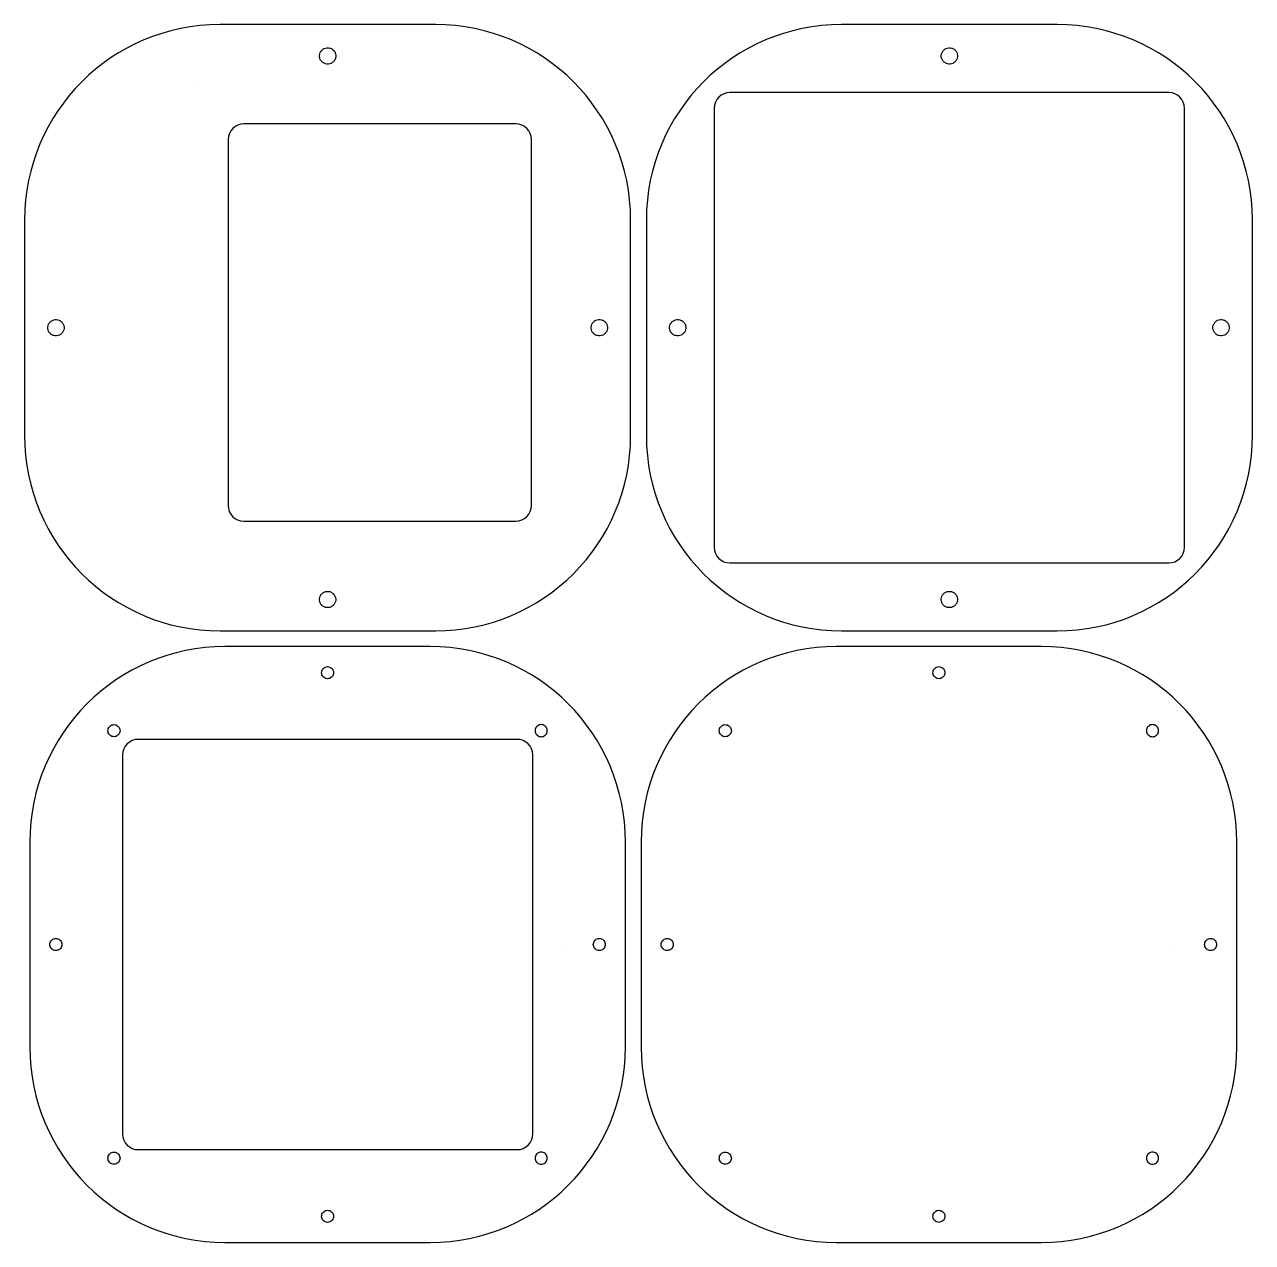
# Model space of a CAD drawing. Header units: millimetres. Extents: x 0 to 239, y -354 to 0.
# Drawn here: x 0 to 235, y -354 to -121 of the extents above; entities that cross this region are included whole.
import ezdxf

# ---------------------------------------------------------------- set-up
doc = ezdxf.new("R2010")
doc.units = ezdxf.units.MM
doc.header["$MEASUREMENT"] = 0
doc.layers.add('Capa 1', color=7, linetype='Continuous')

# ---------------------------------------------------------------- blocks, each defined once
blk = doc.blocks.new('block 108')
at = {"layer": 'Capa 1', "color": 175, "lineweight": 25, "true_color": 0x2a4a9a}
blk.add_open_spline([(59.11, -128.1), (59.23, -127.96), (59.34, -127.82), (59.42, -127.66), (59.5, -127.5), (59.55, -127.32), (59.56, -127.14), (59.58, -126.96), (59.56, -126.77), (59.52, -126.6), (59.47, -126.42), (59.39, -126.25), (59.29, -126.1), (59.18, -125.96), (59.05, -125.83), (58.91, -125.72), (58.76, -125.62), (58.59, -125.54), (58.41, -125.49), (58.24, -125.45), (58.05, -125.43), (57.87, -125.45), (57.69, -125.46), (57.51, -125.51), (57.35, -125.59), (57.19, -125.66), (57.03, -125.77), (56.91, -125.9), (56.78, -126.03), (56.67, -126.18), (56.59, -126.34), (56.52, -126.51), (56.47, -126.68), (56.45, -126.86), (56.44, -127.04), (56.45, -127.23), (56.5, -127.4), (56.55, -127.58), (56.63, -127.75), (56.73, -127.9), (56.84, -128.04), (56.96, -128.17), (57.11, -128.28), (57.26, -128.38), (57.43, -128.46), (57.61, -128.51), (57.78, -128.55), (57.96, -128.57), (58.15, -128.55), (58.33, -128.54), (58.51, -128.49), (58.67, -128.42), (58.83, -128.33), (58.97, -128.22), (59.11, -128.1)], degree=3, knots=[0, 0, 0, 0, 1, 1, 1, 2, 2, 2, 3, 3, 3, 4, 4, 4, 5, 5, 5, 6, 6, 6, 7, 7, 7, 8, 8, 8, 9, 9, 9, 10, 10, 10, 11, 11, 11, 12, 12, 12, 13, 13, 13, 14, 14, 14, 15, 15, 15, 16, 16, 16, 17, 17, 17, 18, 18, 18, 18], dxfattribs=at)
blk = doc.blocks.new('block 109')
at = {"layer": 'Capa 1', "color": 175, "lineweight": 25, "true_color": 0x2a4a9a}
blk.add_open_spline([(7.1, -180.1), (7.22, -179.96), (7.34, -179.82), (7.42, -179.66), (7.49, -179.5), (7.54, -179.32), (7.55, -179.14), (7.57, -178.96), (7.55, -178.77), (7.51, -178.6), (7.46, -178.42), (7.38, -178.25), (7.28, -178.1), (7.17, -177.96), (7.04, -177.83), (6.9, -177.72), (6.75, -177.62), (6.58, -177.54), (6.4, -177.49), (6.23, -177.45), (6.04, -177.43), (5.86, -177.45), (5.68, -177.46), (5.51, -177.51), (5.34, -177.59), (5.18, -177.66), (5.03, -177.77), (4.9, -177.9), (4.77, -178.03), (4.66, -178.18), (4.59, -178.34), (4.51, -178.51), (4.46, -178.68), (4.45, -178.86), (4.43, -179.04), (4.45, -179.23), (4.49, -179.4), (4.54, -179.58), (4.62, -179.75), (4.72, -179.9), (4.83, -180.04), (4.96, -180.17), (5.1, -180.28), (5.25, -180.38), (5.42, -180.46), (5.6, -180.51), (5.77, -180.55), (5.96, -180.57), (6.14, -180.55), (6.32, -180.54), (6.5, -180.49), (6.66, -180.42), (6.82, -180.33), (6.96, -180.22), (7.1, -180.1)], degree=3, knots=[0, 0, 0, 0, 1, 1, 1, 2, 2, 2, 3, 3, 3, 4, 4, 4, 5, 5, 5, 6, 6, 6, 7, 7, 7, 8, 8, 8, 9, 9, 9, 10, 10, 10, 11, 11, 11, 12, 12, 12, 13, 13, 13, 14, 14, 14, 15, 15, 15, 16, 16, 16, 17, 17, 17, 18, 18, 18, 18], dxfattribs=at)
blk = doc.blocks.new('block 110')
at = {"layer": 'Capa 1', "color": 175, "lineweight": 25, "true_color": 0x2a4a9a}
blk.add_open_spline([(59.09, -232.1), (59.21, -231.96), (59.33, -231.82), (59.41, -231.66), (59.49, -231.5), (59.53, -231.32), (59.55, -231.14), (59.56, -230.96), (59.55, -230.77), (59.5, -230.6), (59.45, -230.42), (59.37, -230.25), (59.27, -230.1), (59.16, -229.96), (59.04, -229.83), (58.89, -229.72), (58.74, -229.62), (58.57, -229.54), (58.4, -229.49), (58.22, -229.45), (58.03, -229.43), (57.85, -229.45), (57.67, -229.46), (57.5, -229.51), (57.33, -229.59), (57.17, -229.66), (57.02, -229.77), (56.89, -229.9), (56.76, -230.03), (56.65, -230.18), (56.58, -230.34), (56.5, -230.51), (56.45, -230.68), (56.44, -230.86), (56.42, -231.04), (56.44, -231.23), (56.48, -231.4), (56.53, -231.58), (56.61, -231.75), (56.71, -231.9), (56.82, -232.04), (56.95, -232.17), (57.09, -232.28), (57.24, -232.38), (57.41, -232.46), (57.59, -232.51), (57.76, -232.55), (57.95, -232.57), (58.13, -232.55), (58.31, -232.54), (58.49, -232.49), (58.65, -232.42), (58.81, -232.33), (58.95, -232.22), (59.09, -232.1)], degree=3, knots=[0, 0, 0, 0, 1, 1, 1, 2, 2, 2, 3, 3, 3, 4, 4, 4, 5, 5, 5, 6, 6, 6, 7, 7, 7, 8, 8, 8, 9, 9, 9, 10, 10, 10, 11, 11, 11, 12, 12, 12, 13, 13, 13, 14, 14, 14, 15, 15, 15, 16, 16, 16, 17, 17, 17, 18, 18, 18, 18], dxfattribs=at)
blk = doc.blocks.new('block 111')
at = {"layer": 'Capa 1', "color": 175, "lineweight": 25, "true_color": 0x2a4a9a}
blk.add_open_spline([(111.1, -180.1), (111.22, -179.95), (111.34, -179.81), (111.42, -179.65), (111.49, -179.49), (111.54, -179.31), (111.55, -179.13), (111.57, -178.95), (111.55, -178.76), (111.51, -178.59), (111.46, -178.41), (111.38, -178.24), (111.28, -178.1), (111.17, -177.95), (111.04, -177.82), (110.9, -177.72), (110.75, -177.61), (110.58, -177.53), (110.4, -177.49), (110.23, -177.44), (110.04, -177.42), (109.86, -177.44), (109.68, -177.45), (109.51, -177.5), (109.34, -177.58), (109.18, -177.65), (109.03, -177.76), (108.9, -177.89), (108.77, -178.02), (108.66, -178.17), (108.59, -178.34), (108.51, -178.5), (108.46, -178.67), (108.45, -178.85), (108.43, -179.04), (108.45, -179.22), (108.49, -179.4), (108.54, -179.57), (108.62, -179.74), (108.72, -179.89), (108.83, -180.04), (108.96, -180.17), (109.1, -180.27), (109.25, -180.37), (109.42, -180.45), (109.6, -180.5), (109.77, -180.55), (109.96, -180.56), (110.14, -180.55), (110.32, -180.53), (110.5, -180.49), (110.66, -180.41), (110.82, -180.33), (110.96, -180.21), (111.1, -180.1)], degree=3, knots=[0, 0, 0, 0, 1, 1, 1, 2, 2, 2, 3, 3, 3, 4, 4, 4, 5, 5, 5, 6, 6, 6, 7, 7, 7, 8, 8, 8, 9, 9, 9, 10, 10, 10, 11, 11, 11, 12, 12, 12, 13, 13, 13, 14, 14, 14, 15, 15, 15, 16, 16, 16, 17, 17, 17, 18, 18, 18, 18], dxfattribs=at)
blk = doc.blocks.new('block 112')
at = {"layer": 'Capa 1', "color": 175, "lineweight": 25, "true_color": 0x2a4a9a}
blk.add_open_spline([(178.11, -128.1), (178.23, -127.96), (178.34, -127.82), (178.42, -127.66), (178.5, -127.5), (178.55, -127.32), (178.56, -127.14), (178.58, -126.96), (178.56, -126.77), (178.52, -126.6), (178.47, -126.42), (178.39, -126.25), (178.29, -126.1), (178.18, -125.96), (178.05, -125.83), (177.91, -125.72), (177.76, -125.62), (177.59, -125.54), (177.41, -125.49), (177.24, -125.45), (177.05, -125.43), (176.87, -125.45), (176.69, -125.46), (176.51, -125.51), (176.35, -125.59), (176.19, -125.66), (176.03, -125.77), (175.91, -125.9), (175.78, -126.03), (175.67, -126.18), (175.59, -126.34), (175.52, -126.51), (175.47, -126.68), (175.45, -126.86), (175.44, -127.04), (175.45, -127.23), (175.5, -127.4), (175.55, -127.58), (175.63, -127.75), (175.73, -127.9), (175.84, -128.04), (175.96, -128.17), (176.11, -128.28), (176.26, -128.38), (176.43, -128.46), (176.61, -128.51), (176.78, -128.55), (176.96, -128.57), (177.15, -128.55), (177.33, -128.54), (177.51, -128.49), (177.67, -128.42), (177.83, -128.33), (177.97, -128.22), (178.11, -128.1)], degree=3, knots=[0, 0, 0, 0, 1, 1, 1, 2, 2, 2, 3, 3, 3, 4, 4, 4, 5, 5, 5, 6, 6, 6, 7, 7, 7, 8, 8, 8, 9, 9, 9, 10, 10, 10, 11, 11, 11, 12, 12, 12, 13, 13, 13, 14, 14, 14, 15, 15, 15, 16, 16, 16, 17, 17, 17, 18, 18, 18, 18], dxfattribs=at)
blk = doc.blocks.new('block 113')
at = {"layer": 'Capa 1', "color": 175, "lineweight": 25, "true_color": 0x2a4a9a}
blk.add_open_spline([(126.1, -180.1), (126.22, -179.96), (126.34, -179.82), (126.42, -179.66), (126.49, -179.5), (126.54, -179.32), (126.55, -179.14), (126.57, -178.96), (126.55, -178.77), (126.51, -178.6), (126.46, -178.42), (126.38, -178.25), (126.28, -178.1), (126.17, -177.96), (126.04, -177.83), (125.9, -177.72), (125.75, -177.62), (125.58, -177.54), (125.4, -177.49), (125.23, -177.45), (125.04, -177.43), (124.86, -177.45), (124.68, -177.46), (124.51, -177.51), (124.34, -177.59), (124.18, -177.66), (124.03, -177.77), (123.9, -177.9), (123.77, -178.03), (123.66, -178.18), (123.59, -178.34), (123.51, -178.51), (123.46, -178.68), (123.45, -178.86), (123.43, -179.04), (123.45, -179.23), (123.49, -179.4), (123.54, -179.58), (123.62, -179.75), (123.72, -179.9), (123.83, -180.04), (123.96, -180.17), (124.1, -180.28), (124.25, -180.38), (124.42, -180.46), (124.6, -180.51), (124.77, -180.55), (124.96, -180.57), (125.14, -180.55), (125.32, -180.54), (125.5, -180.49), (125.66, -180.42), (125.82, -180.33), (125.96, -180.22), (126.1, -180.1)], degree=3, knots=[0, 0, 0, 0, 1, 1, 1, 2, 2, 2, 3, 3, 3, 4, 4, 4, 5, 5, 5, 6, 6, 6, 7, 7, 7, 8, 8, 8, 9, 9, 9, 10, 10, 10, 11, 11, 11, 12, 12, 12, 13, 13, 13, 14, 14, 14, 15, 15, 15, 16, 16, 16, 17, 17, 17, 18, 18, 18, 18], dxfattribs=at)
blk = doc.blocks.new('block 114')
at = {"layer": 'Capa 1', "color": 175, "lineweight": 25, "true_color": 0x2a4a9a}
blk.add_open_spline([(178.09, -232.1), (178.21, -231.96), (178.33, -231.82), (178.41, -231.66), (178.49, -231.5), (178.53, -231.32), (178.55, -231.14), (178.56, -230.96), (178.55, -230.77), (178.5, -230.6), (178.45, -230.42), (178.37, -230.25), (178.27, -230.1), (178.16, -229.96), (178.04, -229.83), (177.89, -229.72), (177.74, -229.62), (177.57, -229.54), (177.4, -229.49), (177.22, -229.45), (177.03, -229.43), (176.85, -229.45), (176.67, -229.46), (176.5, -229.51), (176.33, -229.59), (176.17, -229.66), (176.02, -229.77), (175.89, -229.9), (175.76, -230.03), (175.65, -230.18), (175.58, -230.34), (175.5, -230.51), (175.45, -230.68), (175.44, -230.86), (175.42, -231.04), (175.44, -231.23), (175.48, -231.4), (175.53, -231.58), (175.61, -231.75), (175.71, -231.9), (175.82, -232.04), (175.95, -232.17), (176.09, -232.28), (176.24, -232.38), (176.41, -232.46), (176.59, -232.51), (176.76, -232.55), (176.95, -232.57), (177.13, -232.55), (177.31, -232.54), (177.49, -232.49), (177.65, -232.42), (177.81, -232.33), (177.95, -232.22), (178.09, -232.1)], degree=3, knots=[0, 0, 0, 0, 1, 1, 1, 2, 2, 2, 3, 3, 3, 4, 4, 4, 5, 5, 5, 6, 6, 6, 7, 7, 7, 8, 8, 8, 9, 9, 9, 10, 10, 10, 11, 11, 11, 12, 12, 12, 13, 13, 13, 14, 14, 14, 15, 15, 15, 16, 16, 16, 17, 17, 17, 18, 18, 18, 18], dxfattribs=at)
blk = doc.blocks.new('block 115')
at = {"layer": 'Capa 1', "color": 175, "lineweight": 25, "true_color": 0x2a4a9a}
blk.add_open_spline([(230.1, -180.1), (230.22, -179.95), (230.34, -179.81), (230.42, -179.65), (230.49, -179.49), (230.54, -179.31), (230.55, -179.13), (230.57, -178.95), (230.55, -178.76), (230.51, -178.59), (230.46, -178.41), (230.38, -178.24), (230.28, -178.1), (230.17, -177.95), (230.04, -177.82), (229.9, -177.72), (229.75, -177.61), (229.58, -177.53), (229.4, -177.49), (229.23, -177.44), (229.04, -177.42), (228.86, -177.44), (228.68, -177.45), (228.51, -177.5), (228.34, -177.58), (228.18, -177.65), (228.03, -177.76), (227.9, -177.89), (227.77, -178.02), (227.66, -178.17), (227.59, -178.34), (227.51, -178.5), (227.46, -178.67), (227.45, -178.85), (227.43, -179.04), (227.45, -179.22), (227.49, -179.4), (227.54, -179.57), (227.62, -179.74), (227.72, -179.89), (227.83, -180.04), (227.96, -180.17), (228.1, -180.27), (228.25, -180.37), (228.42, -180.45), (228.6, -180.5), (228.77, -180.55), (228.96, -180.56), (229.14, -180.55), (229.32, -180.53), (229.5, -180.49), (229.66, -180.41), (229.82, -180.33), (229.96, -180.21), (230.1, -180.1)], degree=3, knots=[0, 0, 0, 0, 1, 1, 1, 2, 2, 2, 3, 3, 3, 4, 4, 4, 5, 5, 5, 6, 6, 6, 7, 7, 7, 8, 8, 8, 9, 9, 9, 10, 10, 10, 11, 11, 11, 12, 12, 12, 13, 13, 13, 14, 14, 14, 15, 15, 15, 16, 16, 16, 17, 17, 17, 18, 18, 18, 18], dxfattribs=at)
blk = doc.blocks.new('block 116')
at = {"layer": 'Capa 1', "color": 175, "lineweight": 25, "true_color": 0x2a4a9a}
blk.add_open_spline([(18.27, -256.09), (18.26, -255.95), (18.24, -255.82), (18.2, -255.69), (18.16, -255.57), (18.09, -255.45), (18, -255.35), (17.91, -255.24), (17.81, -255.16), (17.69, -255.09), (17.58, -255.02), (17.45, -254.97), (17.31, -254.95), (17.18, -254.93), (17.05, -254.93), (16.92, -254.95), (16.78, -254.97), (16.65, -255.02), (16.54, -255.09), (16.42, -255.16), (16.32, -255.24), (16.23, -255.35), (16.14, -255.45), (16.08, -255.57), (16.03, -255.69), (15.98, -255.82), (15.96, -255.95), (15.96, -256.09), (15.96, -256.22), (15.98, -256.36), (16.03, -256.48), (16.08, -256.61), (16.14, -256.73), (16.23, -256.83), (16.32, -256.93), (16.42, -257.02), (16.54, -257.09), (16.65, -257.16), (16.78, -257.2), (16.92, -257.23), (17.05, -257.25), (17.18, -257.25), (17.31, -257.23), (17.45, -257.2), (17.58, -257.16), (17.69, -257.09), (17.81, -257.02), (17.91, -256.93), (18, -256.83), (18.09, -256.73), (18.16, -256.61), (18.2, -256.48), (18.24, -256.36), (18.26, -256.22), (18.27, -256.09)], degree=3, knots=[0, 0, 0, 0, 1, 1, 1, 2, 2, 2, 3, 3, 3, 4, 4, 4, 5, 5, 5, 6, 6, 6, 7, 7, 7, 8, 8, 8, 9, 9, 9, 10, 10, 10, 11, 11, 11, 12, 12, 12, 13, 13, 13, 14, 14, 14, 15, 15, 15, 16, 16, 16, 17, 17, 17, 18, 18, 18, 18], dxfattribs=at)
blk = doc.blocks.new('block 117')
at = {"layer": 'Capa 1', "color": 175, "lineweight": 25, "true_color": 0x2a4a9a}
blk.add_open_spline([(18.27, -337.88), (18.26, -337.75), (18.24, -337.61), (18.2, -337.48), (18.16, -337.36), (18.09, -337.24), (18, -337.14), (17.91, -337.04), (17.81, -336.95), (17.69, -336.88), (17.58, -336.81), (17.45, -336.77), (17.31, -336.74), (17.18, -336.72), (17.05, -336.72), (16.92, -336.74), (16.78, -336.77), (16.65, -336.81), (16.54, -336.88), (16.42, -336.95), (16.32, -337.04), (16.23, -337.14), (16.14, -337.24), (16.08, -337.36), (16.03, -337.48), (15.98, -337.61), (15.96, -337.75), (15.96, -337.88), (15.96, -338.02), (15.98, -338.15), (16.03, -338.28), (16.08, -338.4), (16.14, -338.52), (16.23, -338.62), (16.32, -338.73), (16.42, -338.81), (16.54, -338.88), (16.65, -338.95), (16.78, -339), (16.92, -339.02), (17.05, -339.04), (17.18, -339.04), (17.31, -339.02), (17.45, -339), (17.58, -338.95), (17.69, -338.88), (17.81, -338.81), (17.91, -338.73), (18, -338.62), (18.09, -338.52), (18.16, -338.4), (18.2, -338.28), (18.24, -338.15), (18.26, -338.02), (18.27, -337.88)], degree=3, knots=[0, 0, 0, 0, 1, 1, 1, 2, 2, 2, 3, 3, 3, 4, 4, 4, 5, 5, 5, 6, 6, 6, 7, 7, 7, 8, 8, 8, 9, 9, 9, 10, 10, 10, 11, 11, 11, 12, 12, 12, 13, 13, 13, 14, 14, 14, 15, 15, 15, 16, 16, 16, 17, 17, 17, 18, 18, 18, 18], dxfattribs=at)
blk = doc.blocks.new('block 118')
at = {"layer": 'Capa 1', "color": 175, "lineweight": 25, "true_color": 0x2a4a9a}
blk.add_open_spline([(97.73, -256.09), (97.74, -255.95), (97.76, -255.82), (97.8, -255.69), (97.84, -255.57), (97.91, -255.45), (98, -255.35), (98.09, -255.25), (98.19, -255.16), (98.31, -255.09), (98.42, -255.02), (98.55, -254.98), (98.69, -254.95), (98.82, -254.93), (98.95, -254.93), (99.08, -254.95), (99.22, -254.98), (99.35, -255.02), (99.46, -255.09), (99.58, -255.16), (99.68, -255.25), (99.77, -255.35), (99.86, -255.45), (99.92, -255.57), (99.97, -255.69), (100.02, -255.82), (100.04, -255.95), (100.04, -256.09), (100.04, -256.22), (100.02, -256.36), (99.97, -256.49), (99.92, -256.61), (99.86, -256.73), (99.77, -256.83), (99.68, -256.93), (99.58, -257.02), (99.46, -257.09), (99.35, -257.16), (99.22, -257.2), (99.08, -257.23), (98.95, -257.25), (98.82, -257.25), (98.69, -257.23), (98.55, -257.2), (98.42, -257.16), (98.31, -257.09), (98.19, -257.02), (98.09, -256.93), (98, -256.83), (97.91, -256.73), (97.84, -256.61), (97.8, -256.49), (97.76, -256.36), (97.74, -256.22), (97.73, -256.09)], degree=3, knots=[0, 0, 0, 0, 1, 1, 1, 2, 2, 2, 3, 3, 3, 4, 4, 4, 5, 5, 5, 6, 6, 6, 7, 7, 7, 8, 8, 8, 9, 9, 9, 10, 10, 10, 11, 11, 11, 12, 12, 12, 13, 13, 13, 14, 14, 14, 15, 15, 15, 16, 16, 16, 17, 17, 17, 18, 18, 18, 18], dxfattribs=at)
blk = doc.blocks.new('block 119')
at = {"layer": 'Capa 1', "color": 175, "lineweight": 25, "true_color": 0x2a4a9a}
blk.add_open_spline([(97.73, -337.88), (97.74, -337.75), (97.76, -337.61), (97.8, -337.49), (97.84, -337.36), (97.91, -337.24), (98, -337.14), (98.09, -337.04), (98.19, -336.95), (98.31, -336.88), (98.42, -336.82), (98.55, -336.77), (98.69, -336.75), (98.82, -336.72), (98.95, -336.72), (99.08, -336.75), (99.22, -336.77), (99.35, -336.82), (99.46, -336.88), (99.58, -336.95), (99.68, -337.04), (99.77, -337.14), (99.86, -337.24), (99.92, -337.36), (99.97, -337.49), (100.02, -337.61), (100.04, -337.75), (100.04, -337.88), (100.04, -338.02), (100.02, -338.15), (99.97, -338.28), (99.92, -338.4), (99.86, -338.52), (99.77, -338.62), (99.68, -338.73), (99.58, -338.82), (99.46, -338.88), (99.35, -338.95), (99.22, -339), (99.08, -339.02), (98.95, -339.04), (98.82, -339.04), (98.69, -339.02), (98.55, -339), (98.42, -338.95), (98.31, -338.88), (98.19, -338.82), (98.09, -338.73), (98, -338.62), (97.91, -338.52), (97.84, -338.4), (97.8, -338.28), (97.76, -338.15), (97.74, -338.02), (97.73, -337.88)], degree=3, knots=[0, 0, 0, 0, 1, 1, 1, 2, 2, 2, 3, 3, 3, 4, 4, 4, 5, 5, 5, 6, 6, 6, 7, 7, 7, 8, 8, 8, 9, 9, 9, 10, 10, 10, 11, 11, 11, 12, 12, 12, 13, 13, 13, 14, 14, 14, 15, 15, 15, 16, 16, 16, 17, 17, 17, 18, 18, 18, 18], dxfattribs=at)
blk = doc.blocks.new('block 120')
at = {"layer": 'Capa 1', "color": 175, "lineweight": 25, "true_color": 0x2a4a9a}
blk.add_open_spline([(59.15, -245), (59.14, -244.86), (59.13, -244.73), (59.08, -244.6), (59.04, -244.48), (58.97, -244.36), (58.89, -244.26), (58.8, -244.16), (58.69, -244.07), (58.58, -244), (58.46, -243.93), (58.33, -243.89), (58.2, -243.86), (58.07, -243.84), (57.93, -243.84), (57.8, -243.86), (57.67, -243.89), (57.54, -243.93), (57.42, -244), (57.31, -244.07), (57.2, -244.16), (57.11, -244.26), (57.03, -244.36), (56.96, -244.48), (56.92, -244.6), (56.87, -244.73), (56.85, -244.86), (56.85, -245), (56.85, -245.13), (56.87, -245.27), (56.92, -245.4), (56.96, -245.52), (57.03, -245.64), (57.11, -245.74), (57.2, -245.84), (57.31, -245.93), (57.42, -246), (57.54, -246.07), (57.67, -246.11), (57.8, -246.14), (57.93, -246.16), (58.07, -246.16), (58.2, -246.14), (58.33, -246.11), (58.46, -246.07), (58.58, -246), (58.69, -245.93), (58.8, -245.84), (58.89, -245.74), (58.97, -245.64), (59.04, -245.52), (59.08, -245.4), (59.13, -245.27), (59.14, -245.13), (59.15, -245)], degree=3, knots=[0, 0, 0, 0, 1, 1, 1, 2, 2, 2, 3, 3, 3, 4, 4, 4, 5, 5, 5, 6, 6, 6, 7, 7, 7, 8, 8, 8, 9, 9, 9, 10, 10, 10, 11, 11, 11, 12, 12, 12, 13, 13, 13, 14, 14, 14, 15, 15, 15, 16, 16, 16, 17, 17, 17, 18, 18, 18, 18], dxfattribs=at)
blk = doc.blocks.new('block 121')
at = {"layer": 'Capa 1', "color": 175, "lineweight": 25, "true_color": 0x2a4a9a}
blk.add_open_spline([(111.15, -297), (111.14, -296.86), (111.13, -296.73), (111.08, -296.6), (111.04, -296.48), (110.97, -296.36), (110.89, -296.26), (110.8, -296.16), (110.69, -296.07), (110.58, -296), (110.46, -295.93), (110.33, -295.89), (110.2, -295.86), (110.07, -295.84), (109.93, -295.84), (109.8, -295.86), (109.67, -295.89), (109.54, -295.93), (109.42, -296), (109.31, -296.07), (109.2, -296.16), (109.11, -296.26), (109.03, -296.36), (108.96, -296.48), (108.92, -296.6), (108.87, -296.73), (108.85, -296.86), (108.85, -297), (108.85, -297.13), (108.87, -297.27), (108.92, -297.4), (108.96, -297.52), (109.03, -297.64), (109.11, -297.74), (109.2, -297.84), (109.31, -297.93), (109.42, -298), (109.54, -298.07), (109.67, -298.11), (109.8, -298.14), (109.93, -298.16), (110.07, -298.16), (110.2, -298.14), (110.33, -298.11), (110.46, -298.07), (110.58, -298), (110.69, -297.93), (110.8, -297.84), (110.89, -297.74), (110.97, -297.64), (111.04, -297.52), (111.08, -297.4), (111.13, -297.27), (111.14, -297.13), (111.15, -297)], degree=3, knots=[0, 0, 0, 0, 1, 1, 1, 2, 2, 2, 3, 3, 3, 4, 4, 4, 5, 5, 5, 6, 6, 6, 7, 7, 7, 8, 8, 8, 9, 9, 9, 10, 10, 10, 11, 11, 11, 12, 12, 12, 13, 13, 13, 14, 14, 14, 15, 15, 15, 16, 16, 16, 17, 17, 17, 18, 18, 18, 18], dxfattribs=at)
blk = doc.blocks.new('block 122')
at = {"layer": 'Capa 1', "color": 175, "lineweight": 25, "true_color": 0x2a4a9a}
blk.add_open_spline([(59.15, -349), (59.14, -348.86), (59.13, -348.73), (59.08, -348.6), (59.04, -348.48), (58.97, -348.36), (58.89, -348.26), (58.8, -348.16), (58.69, -348.07), (58.58, -348), (58.46, -347.93), (58.33, -347.89), (58.2, -347.86), (58.07, -347.84), (57.93, -347.84), (57.8, -347.86), (57.67, -347.89), (57.54, -347.93), (57.42, -348), (57.31, -348.07), (57.2, -348.16), (57.11, -348.26), (57.03, -348.36), (56.96, -348.48), (56.92, -348.6), (56.87, -348.73), (56.85, -348.86), (56.85, -349), (56.85, -349.13), (56.87, -349.27), (56.92, -349.4), (56.96, -349.52), (57.03, -349.64), (57.11, -349.74), (57.2, -349.84), (57.31, -349.93), (57.42, -350), (57.54, -350.07), (57.67, -350.11), (57.8, -350.14), (57.93, -350.16), (58.07, -350.16), (58.2, -350.14), (58.33, -350.11), (58.46, -350.07), (58.58, -350), (58.69, -349.93), (58.8, -349.84), (58.89, -349.74), (58.97, -349.64), (59.04, -349.52), (59.08, -349.4), (59.13, -349.27), (59.14, -349.13), (59.15, -349)], degree=3, knots=[0, 0, 0, 0, 1, 1, 1, 2, 2, 2, 3, 3, 3, 4, 4, 4, 5, 5, 5, 6, 6, 6, 7, 7, 7, 8, 8, 8, 9, 9, 9, 10, 10, 10, 11, 11, 11, 12, 12, 12, 13, 13, 13, 14, 14, 14, 15, 15, 15, 16, 16, 16, 17, 17, 17, 18, 18, 18, 18], dxfattribs=at)
blk = doc.blocks.new('block 123')
at = {"layer": 'Capa 1', "color": 175, "lineweight": 25, "true_color": 0x2a4a9a}
blk.add_open_spline([(7.15, -297), (7.14, -296.86), (7.13, -296.73), (7.08, -296.6), (7.04, -296.48), (6.97, -296.36), (6.89, -296.26), (6.8, -296.16), (6.69, -296.07), (6.58, -296), (6.46, -295.93), (6.33, -295.89), (6.2, -295.86), (6.07, -295.84), (5.93, -295.84), (5.8, -295.86), (5.67, -295.89), (5.54, -295.93), (5.42, -296), (5.31, -296.07), (5.2, -296.16), (5.11, -296.26), (5.03, -296.36), (4.96, -296.48), (4.92, -296.6), (4.87, -296.73), (4.85, -296.86), (4.85, -297), (4.85, -297.13), (4.87, -297.27), (4.92, -297.4), (4.96, -297.52), (5.03, -297.64), (5.11, -297.74), (5.2, -297.84), (5.31, -297.93), (5.42, -298), (5.54, -298.07), (5.67, -298.11), (5.8, -298.14), (5.93, -298.16), (6.07, -298.16), (6.2, -298.14), (6.33, -298.11), (6.46, -298.07), (6.58, -298), (6.69, -297.93), (6.8, -297.84), (6.89, -297.74), (6.97, -297.64), (7.04, -297.52), (7.08, -297.4), (7.13, -297.27), (7.14, -297.13), (7.15, -297)], degree=3, knots=[0, 0, 0, 0, 1, 1, 1, 2, 2, 2, 3, 3, 3, 4, 4, 4, 5, 5, 5, 6, 6, 6, 7, 7, 7, 8, 8, 8, 9, 9, 9, 10, 10, 10, 11, 11, 11, 12, 12, 12, 13, 13, 13, 14, 14, 14, 15, 15, 15, 16, 16, 16, 17, 17, 17, 18, 18, 18, 18], dxfattribs=at)
blk = doc.blocks.new('block 124')
at = {"layer": 'Capa 1', "color": 175, "lineweight": 25, "true_color": 0x2a4a9a}
blk.add_open_spline([(135.27, -256.09), (135.26, -255.95), (135.24, -255.82), (135.2, -255.69), (135.16, -255.57), (135.09, -255.45), (135, -255.35), (134.91, -255.24), (134.81, -255.16), (134.69, -255.09), (134.58, -255.02), (134.45, -254.97), (134.31, -254.95), (134.18, -254.93), (134.05, -254.93), (133.92, -254.95), (133.78, -254.97), (133.65, -255.02), (133.54, -255.09), (133.42, -255.16), (133.32, -255.24), (133.23, -255.35), (133.14, -255.45), (133.08, -255.57), (133.03, -255.69), (132.98, -255.82), (132.96, -255.95), (132.96, -256.09), (132.96, -256.22), (132.98, -256.36), (133.03, -256.48), (133.08, -256.61), (133.14, -256.73), (133.23, -256.83), (133.32, -256.93), (133.42, -257.02), (133.54, -257.09), (133.65, -257.16), (133.78, -257.2), (133.92, -257.23), (134.05, -257.25), (134.18, -257.25), (134.31, -257.23), (134.45, -257.2), (134.58, -257.16), (134.69, -257.09), (134.81, -257.02), (134.91, -256.93), (135, -256.83), (135.09, -256.73), (135.16, -256.61), (135.2, -256.48), (135.24, -256.36), (135.26, -256.22), (135.27, -256.09)], degree=3, knots=[0, 0, 0, 0, 1, 1, 1, 2, 2, 2, 3, 3, 3, 4, 4, 4, 5, 5, 5, 6, 6, 6, 7, 7, 7, 8, 8, 8, 9, 9, 9, 10, 10, 10, 11, 11, 11, 12, 12, 12, 13, 13, 13, 14, 14, 14, 15, 15, 15, 16, 16, 16, 17, 17, 17, 18, 18, 18, 18], dxfattribs=at)
blk = doc.blocks.new('block 125')
at = {"layer": 'Capa 1', "color": 175, "lineweight": 25, "true_color": 0x2a4a9a}
blk.add_open_spline([(135.27, -337.88), (135.26, -337.75), (135.24, -337.61), (135.2, -337.48), (135.16, -337.36), (135.09, -337.24), (135, -337.14), (134.91, -337.04), (134.81, -336.95), (134.69, -336.88), (134.58, -336.81), (134.45, -336.77), (134.31, -336.74), (134.18, -336.72), (134.05, -336.72), (133.92, -336.74), (133.78, -336.77), (133.65, -336.81), (133.54, -336.88), (133.42, -336.95), (133.32, -337.04), (133.23, -337.14), (133.14, -337.24), (133.08, -337.36), (133.03, -337.48), (132.98, -337.61), (132.96, -337.75), (132.96, -337.88), (132.96, -338.02), (132.98, -338.15), (133.03, -338.28), (133.08, -338.4), (133.14, -338.52), (133.23, -338.62), (133.32, -338.73), (133.42, -338.81), (133.54, -338.88), (133.65, -338.95), (133.78, -339), (133.92, -339.02), (134.05, -339.04), (134.18, -339.04), (134.31, -339.02), (134.45, -339), (134.58, -338.95), (134.69, -338.88), (134.81, -338.81), (134.91, -338.73), (135, -338.62), (135.09, -338.52), (135.16, -338.4), (135.2, -338.28), (135.24, -338.15), (135.26, -338.02), (135.27, -337.88)], degree=3, knots=[0, 0, 0, 0, 1, 1, 1, 2, 2, 2, 3, 3, 3, 4, 4, 4, 5, 5, 5, 6, 6, 6, 7, 7, 7, 8, 8, 8, 9, 9, 9, 10, 10, 10, 11, 11, 11, 12, 12, 12, 13, 13, 13, 14, 14, 14, 15, 15, 15, 16, 16, 16, 17, 17, 17, 18, 18, 18, 18], dxfattribs=at)
blk = doc.blocks.new('block 126')
at = {"layer": 'Capa 1', "color": 175, "lineweight": 25, "true_color": 0x2a4a9a}
blk.add_open_spline([(214.73, -256.09), (214.74, -255.95), (214.76, -255.82), (214.8, -255.69), (214.84, -255.57), (214.91, -255.45), (215, -255.35), (215.09, -255.25), (215.19, -255.16), (215.31, -255.09), (215.42, -255.02), (215.55, -254.98), (215.69, -254.95), (215.82, -254.93), (215.95, -254.93), (216.08, -254.95), (216.22, -254.98), (216.35, -255.02), (216.46, -255.09), (216.58, -255.16), (216.68, -255.25), (216.77, -255.35), (216.86, -255.45), (216.92, -255.57), (216.97, -255.69), (217.02, -255.82), (217.04, -255.95), (217.04, -256.09), (217.04, -256.22), (217.02, -256.36), (216.97, -256.49), (216.92, -256.61), (216.86, -256.73), (216.77, -256.83), (216.68, -256.93), (216.58, -257.02), (216.46, -257.09), (216.35, -257.16), (216.22, -257.2), (216.08, -257.23), (215.95, -257.25), (215.82, -257.25), (215.69, -257.23), (215.55, -257.2), (215.42, -257.16), (215.31, -257.09), (215.19, -257.02), (215.09, -256.93), (215, -256.83), (214.91, -256.73), (214.84, -256.61), (214.8, -256.49), (214.76, -256.36), (214.74, -256.22), (214.73, -256.09)], degree=3, knots=[0, 0, 0, 0, 1, 1, 1, 2, 2, 2, 3, 3, 3, 4, 4, 4, 5, 5, 5, 6, 6, 6, 7, 7, 7, 8, 8, 8, 9, 9, 9, 10, 10, 10, 11, 11, 11, 12, 12, 12, 13, 13, 13, 14, 14, 14, 15, 15, 15, 16, 16, 16, 17, 17, 17, 18, 18, 18, 18], dxfattribs=at)
blk = doc.blocks.new('block 127')
at = {"layer": 'Capa 1', "color": 175, "lineweight": 25, "true_color": 0x2a4a9a}
blk.add_open_spline([(214.73, -337.88), (214.74, -337.75), (214.76, -337.61), (214.8, -337.49), (214.84, -337.36), (214.91, -337.24), (215, -337.14), (215.09, -337.04), (215.19, -336.95), (215.31, -336.88), (215.42, -336.82), (215.55, -336.77), (215.69, -336.75), (215.82, -336.72), (215.95, -336.72), (216.08, -336.75), (216.22, -336.77), (216.35, -336.82), (216.46, -336.88), (216.58, -336.95), (216.68, -337.04), (216.77, -337.14), (216.86, -337.24), (216.92, -337.36), (216.97, -337.49), (217.02, -337.61), (217.04, -337.75), (217.04, -337.88), (217.04, -338.02), (217.02, -338.15), (216.97, -338.28), (216.92, -338.4), (216.86, -338.52), (216.77, -338.62), (216.68, -338.73), (216.58, -338.82), (216.46, -338.88), (216.35, -338.95), (216.22, -339), (216.08, -339.02), (215.95, -339.04), (215.82, -339.04), (215.69, -339.02), (215.55, -339), (215.42, -338.95), (215.31, -338.88), (215.19, -338.82), (215.09, -338.73), (215, -338.62), (214.91, -338.52), (214.84, -338.4), (214.8, -338.28), (214.76, -338.15), (214.74, -338.02), (214.73, -337.88)], degree=3, knots=[0, 0, 0, 0, 1, 1, 1, 2, 2, 2, 3, 3, 3, 4, 4, 4, 5, 5, 5, 6, 6, 6, 7, 7, 7, 8, 8, 8, 9, 9, 9, 10, 10, 10, 11, 11, 11, 12, 12, 12, 13, 13, 13, 14, 14, 14, 15, 15, 15, 16, 16, 16, 17, 17, 17, 18, 18, 18, 18], dxfattribs=at)
blk = doc.blocks.new('block 128')
at = {"layer": 'Capa 1', "color": 175, "lineweight": 25, "true_color": 0x2a4a9a}
blk.add_open_spline([(176.15, -245), (176.14, -244.86), (176.13, -244.73), (176.08, -244.6), (176.04, -244.48), (175.97, -244.36), (175.89, -244.26), (175.8, -244.16), (175.69, -244.07), (175.58, -244), (175.46, -243.93), (175.33, -243.89), (175.2, -243.86), (175.07, -243.84), (174.93, -243.84), (174.8, -243.86), (174.67, -243.89), (174.54, -243.93), (174.42, -244), (174.31, -244.07), (174.2, -244.16), (174.11, -244.26), (174.03, -244.36), (173.96, -244.48), (173.92, -244.6), (173.87, -244.73), (173.85, -244.86), (173.85, -245), (173.85, -245.13), (173.87, -245.27), (173.92, -245.4), (173.96, -245.52), (174.03, -245.64), (174.11, -245.74), (174.2, -245.84), (174.31, -245.93), (174.42, -246), (174.54, -246.07), (174.67, -246.11), (174.8, -246.14), (174.93, -246.16), (175.07, -246.16), (175.2, -246.14), (175.33, -246.11), (175.46, -246.07), (175.58, -246), (175.69, -245.93), (175.8, -245.84), (175.89, -245.74), (175.97, -245.64), (176.04, -245.52), (176.08, -245.4), (176.13, -245.27), (176.14, -245.13), (176.15, -245)], degree=3, knots=[0, 0, 0, 0, 1, 1, 1, 2, 2, 2, 3, 3, 3, 4, 4, 4, 5, 5, 5, 6, 6, 6, 7, 7, 7, 8, 8, 8, 9, 9, 9, 10, 10, 10, 11, 11, 11, 12, 12, 12, 13, 13, 13, 14, 14, 14, 15, 15, 15, 16, 16, 16, 17, 17, 17, 18, 18, 18, 18], dxfattribs=at)
blk = doc.blocks.new('block 129')
at = {"layer": 'Capa 1', "color": 175, "lineweight": 25, "true_color": 0x2a4a9a}
blk.add_open_spline([(228.15, -297), (228.14, -296.86), (228.13, -296.73), (228.08, -296.6), (228.04, -296.48), (227.97, -296.36), (227.89, -296.26), (227.8, -296.16), (227.69, -296.07), (227.58, -296), (227.46, -295.93), (227.33, -295.89), (227.2, -295.86), (227.07, -295.84), (226.93, -295.84), (226.8, -295.86), (226.67, -295.89), (226.54, -295.93), (226.42, -296), (226.31, -296.07), (226.2, -296.16), (226.11, -296.26), (226.03, -296.36), (225.96, -296.48), (225.92, -296.6), (225.87, -296.73), (225.85, -296.86), (225.85, -297), (225.85, -297.13), (225.87, -297.27), (225.92, -297.4), (225.96, -297.52), (226.03, -297.64), (226.11, -297.74), (226.2, -297.84), (226.31, -297.93), (226.42, -298), (226.54, -298.07), (226.67, -298.11), (226.8, -298.14), (226.93, -298.16), (227.07, -298.16), (227.2, -298.14), (227.33, -298.11), (227.46, -298.07), (227.58, -298), (227.69, -297.93), (227.8, -297.84), (227.89, -297.74), (227.97, -297.64), (228.04, -297.52), (228.08, -297.4), (228.13, -297.27), (228.14, -297.13), (228.15, -297)], degree=3, knots=[0, 0, 0, 0, 1, 1, 1, 2, 2, 2, 3, 3, 3, 4, 4, 4, 5, 5, 5, 6, 6, 6, 7, 7, 7, 8, 8, 8, 9, 9, 9, 10, 10, 10, 11, 11, 11, 12, 12, 12, 13, 13, 13, 14, 14, 14, 15, 15, 15, 16, 16, 16, 17, 17, 17, 18, 18, 18, 18], dxfattribs=at)
blk = doc.blocks.new('block 130')
at = {"layer": 'Capa 1', "color": 175, "lineweight": 25, "true_color": 0x2a4a9a}
blk.add_open_spline([(176.15, -349), (176.14, -348.86), (176.13, -348.73), (176.08, -348.6), (176.04, -348.48), (175.97, -348.36), (175.89, -348.26), (175.8, -348.16), (175.69, -348.07), (175.58, -348), (175.46, -347.93), (175.33, -347.89), (175.2, -347.86), (175.07, -347.84), (174.93, -347.84), (174.8, -347.86), (174.67, -347.89), (174.54, -347.93), (174.42, -348), (174.31, -348.07), (174.2, -348.16), (174.11, -348.26), (174.03, -348.36), (173.96, -348.48), (173.92, -348.6), (173.87, -348.73), (173.85, -348.86), (173.85, -349), (173.85, -349.13), (173.87, -349.27), (173.92, -349.4), (173.96, -349.52), (174.03, -349.64), (174.11, -349.74), (174.2, -349.84), (174.31, -349.93), (174.42, -350), (174.54, -350.07), (174.67, -350.11), (174.8, -350.14), (174.93, -350.16), (175.07, -350.16), (175.2, -350.14), (175.33, -350.11), (175.46, -350.07), (175.58, -350), (175.69, -349.93), (175.8, -349.84), (175.89, -349.74), (175.97, -349.64), (176.04, -349.52), (176.08, -349.4), (176.13, -349.27), (176.14, -349.13), (176.15, -349)], degree=3, knots=[0, 0, 0, 0, 1, 1, 1, 2, 2, 2, 3, 3, 3, 4, 4, 4, 5, 5, 5, 6, 6, 6, 7, 7, 7, 8, 8, 8, 9, 9, 9, 10, 10, 10, 11, 11, 11, 12, 12, 12, 13, 13, 13, 14, 14, 14, 15, 15, 15, 16, 16, 16, 17, 17, 17, 18, 18, 18, 18], dxfattribs=at)
blk = doc.blocks.new('block 131')
at = {"layer": 'Capa 1', "color": 175, "lineweight": 25, "true_color": 0x2a4a9a}
blk.add_open_spline([(124.15, -297), (124.14, -296.86), (124.13, -296.73), (124.08, -296.6), (124.04, -296.48), (123.97, -296.36), (123.89, -296.26), (123.8, -296.16), (123.69, -296.07), (123.58, -296), (123.46, -295.93), (123.33, -295.89), (123.2, -295.86), (123.07, -295.84), (122.93, -295.84), (122.8, -295.86), (122.67, -295.89), (122.54, -295.93), (122.42, -296), (122.31, -296.07), (122.2, -296.16), (122.11, -296.26), (122.03, -296.36), (121.96, -296.48), (121.92, -296.6), (121.87, -296.73), (121.85, -296.86), (121.85, -297), (121.85, -297.13), (121.87, -297.27), (121.92, -297.4), (121.96, -297.52), (122.03, -297.64), (122.11, -297.74), (122.2, -297.84), (122.31, -297.93), (122.42, -298), (122.54, -298.07), (122.67, -298.11), (122.8, -298.14), (122.93, -298.16), (123.07, -298.16), (123.2, -298.14), (123.33, -298.11), (123.46, -298.07), (123.58, -298), (123.69, -297.93), (123.8, -297.84), (123.89, -297.74), (123.97, -297.64), (124.04, -297.52), (124.08, -297.4), (124.13, -297.27), (124.14, -297.13), (124.15, -297)], degree=3, knots=[0, 0, 0, 0, 1, 1, 1, 2, 2, 2, 3, 3, 3, 4, 4, 4, 5, 5, 5, 6, 6, 6, 7, 7, 7, 8, 8, 8, 9, 9, 9, 10, 10, 10, 11, 11, 11, 12, 12, 12, 13, 13, 13, 14, 14, 14, 15, 15, 15, 16, 16, 16, 17, 17, 17, 18, 18, 18, 18], dxfattribs=at)

msp = doc.modelspace()

# ---------------------------------------------------------------- linework, layer by layer
at = {"layer": 'Capa 1', "color": 175, "lineweight": 25, "true_color": 0x2a4a9a}
for points in [[(32.45, -132.22), (32.45, -132.22)], [(18, -256.83), (18, -256.83)], [(103, -297), (103, -297)], [(220, -297), (220, -297)]]:
    msp.add_lwpolyline(points, dxfattribs=at)
for points in [[(78.64, -237), (78.64, -237), (37.36, -237), (37.36, -237), (16.73, -237), (0, -220.27), (0, -199.64), (0, -199.64), (0, -158.36), (0, -158.36), (0, -137.73), (16.73, -121), (37.36, -121), (37.36, -121), (78.64, -121), (78.64, -121), (99.27, -121), (116, -137.73), (116, -158.36), (116, -158.36), (116, -199.64), (116, -199.64), (116, -220.27), (99.27, -237), (78.64, -237)], [(197.64, -237), (197.64, -237), (156.36, -237), (156.36, -237), (135.73, -237), (119, -220.27), (119, -199.64), (119, -199.64), (119, -158.36), (119, -158.36), (119, -137.73), (135.73, -121), (156.36, -121), (156.36, -121), (197.64, -121), (197.64, -121), (218.27, -121), (235, -137.73), (235, -158.36), (235, -158.36), (235, -199.64), (235, -199.64), (235, -220.27), (218.27, -237), (197.64, -237)], [(219, -224), (219, -224), (135, -224), (135, -224), (133.34, -224), (132, -222.66), (132, -221), (132, -221), (132, -137), (132, -137), (132, -135.34), (133.34, -134), (135, -134), (135, -134), (219, -134), (219, -134), (220.66, -134), (222, -135.34), (222, -137), (222, -137), (222, -221), (222, -221), (222, -222.66), (220.66, -224), (219, -224)], [(38.95, -213), (38.95, -213), (38.98, -143), (38.98, -143), (38.98, -141.34), (40.32, -140), (41.98, -140), (41.98, -140), (94, -140), (94, -140), (95.66, -140), (97, -141.34), (97, -143), (97, -143), (97, -213), (97, -213), (97, -214.66), (95.66, -216), (94, -216), (94, -216), (41.95, -216), (41.95, -216), (40.29, -216), (38.95, -214.66), (38.95, -213)], [(77.64, -354), (77.64, -354), (38.36, -354), (38.36, -354), (17.73, -354), (1, -337.27), (1, -316.64), (1, -316.64), (1, -277.36), (1, -277.36), (1, -256.73), (17.73, -240), (38.36, -240), (38.36, -240), (77.64, -240), (77.64, -240), (98.27, -240), (115, -256.73), (115, -277.36), (115, -277.36), (115, -316.64), (115, -316.64), (115, -337.27), (98.27, -354), (77.64, -354)], [(194.64, -354), (194.64, -354), (155.36, -354), (155.36, -354), (134.73, -354), (118, -337.27), (118, -316.64), (118, -316.64), (118, -277.36), (118, -277.36), (118, -256.73), (134.73, -240), (155.36, -240), (155.36, -240), (194.64, -240), (194.64, -240), (215.27, -240), (232, -256.73), (232, -277.36), (232, -277.36), (232, -316.64), (232, -316.64), (232, -337.27), (215.27, -354), (194.64, -354)], [(94.25, -336.25), (94.25, -336.25), (21.75, -336.25), (21.75, -336.25), (20.09, -336.25), (18.75, -334.91), (18.75, -333.25), (18.75, -333.25), (18.75, -260.75), (18.75, -260.75), (18.75, -259.09), (20.09, -257.75), (21.75, -257.75), (21.75, -257.75), (94.25, -257.75), (94.25, -257.75), (95.91, -257.75), (97.25, -259.09), (97.25, -260.75), (97.25, -260.75), (97.25, -333.25), (97.25, -333.25), (97.25, -334.91), (95.91, -336.25), (94.25, -336.25)]]:
    msp.add_open_spline(points, degree=3, knots=[0, 0, 0, 0, 1, 1, 1, 2, 2, 2, 3, 3, 3, 4, 4, 4, 5, 5, 5, 6, 6, 6, 7, 7, 7, 8, 8, 8, 8], dxfattribs=at)

# ---------------------------------------------------------------- block references
at = {"layer": 'Capa 1'}
for name in ['block 108', 'block 112', 'block 109', 'block 111', 'block 113', 'block 115', 'block 110', 'block 114', 'block 120', 'block 128', 'block 116', 'block 118', 'block 124', 'block 126', 'block 123', 'block 121', 'block 131', 'block 129', 'block 117', 'block 119', 'block 125', 'block 127', 'block 122', 'block 130']:
    msp.add_blockref(name, (0, 0), dxfattribs=at)

doc.saveas('drawing.dxf')
